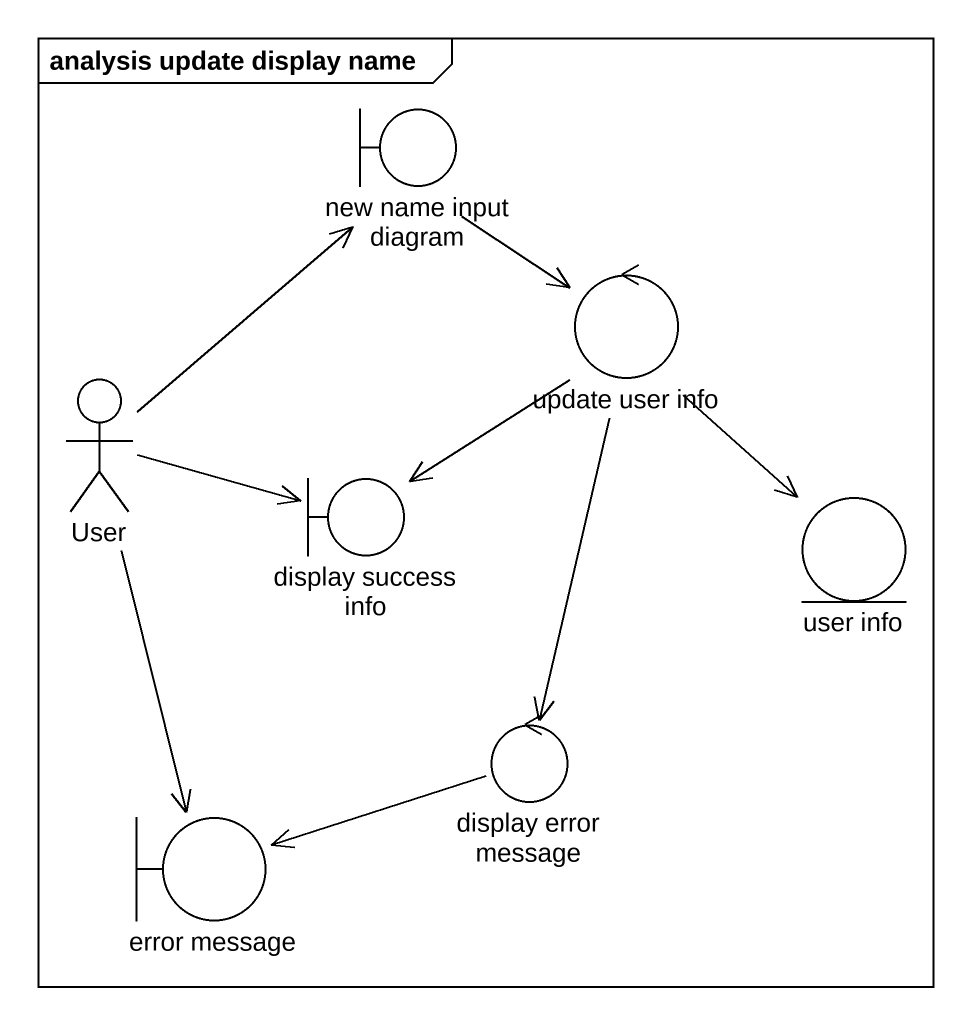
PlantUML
@startuml
mainframe analysis update display name
boundary "new name input diagram" as new_name_input_diagram
control "update user info" as update_user_info
actor User
boundary "display success info" as display_success_info
entity "user info" as user_info
control "display error message" as display_error_message
boundary "error message" as error_message
new_name_input_diagram --> update_user_info
update_user_info --> display_success_info
update_user_info --> user_info
update_user_info --> display_error_message
User -up-> new_name_input_diagram
User -right-> display_success_info
User --> error_message
display_error_message -left-> error_message
@enduml
